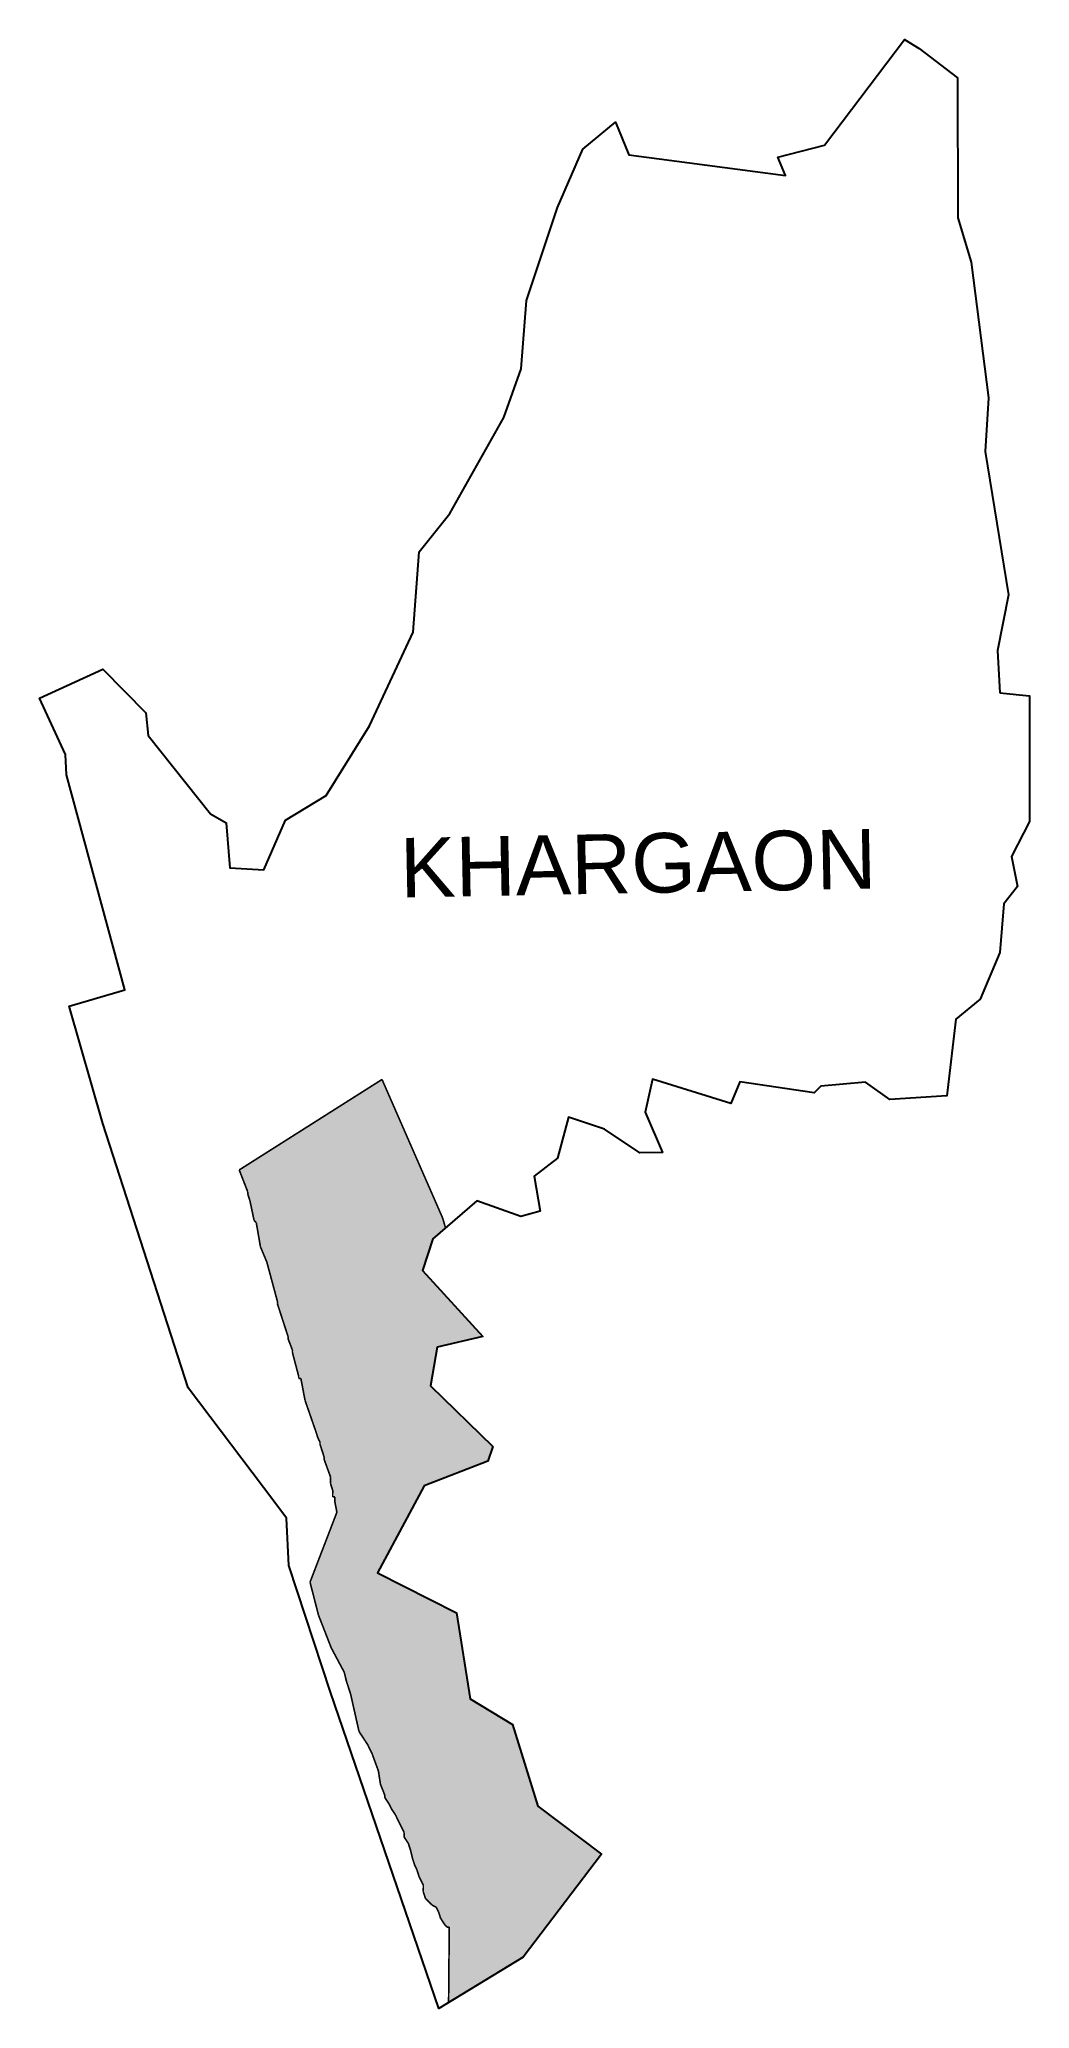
# Model space of a CAD drawing. Header units: metres. Extents: x 287585 to 289392, y 1999723 to 2003319.
import ezdxf

# ---------------------------------------------------------------- set-up
doc = ezdxf.new("R2010")
doc.units = ezdxf.units.M
doc.header["$MEASUREMENT"] = 0
for name, color, linetype in [('MANGROOVES', 112, 'Continuous'), ('village', 3, 'Continuous'), ('VILLAGE NAME', 250, 'Continuous')]:
    doc.layers.add(name, color=color, linetype=linetype)
doc.styles.get("Standard").update_dxf_attribs({"font": 'simplex.shx'})

msp = doc.modelspace()

# ---------------------------------------------------------------- hatches: boundary and pattern name
at = {"layer": 'MANGROOVES'}
h = msp.add_hatch(dxfattribs=at)
h.set_pattern_fill('GRASS', color=256, scale=30)
h.paths.add_polyline_path([(288302.5, 2001129.2), (288325.8, 2001149.3), (288320.5, 2001167.2), (288210, 2001419.9), (287949.4, 2001254.7), (287965, 2001214.6), (287965, 2001210.6), (287968.9, 2001198.6), (287976.5, 2001162.6), (287980.5, 2001158.5), (287988.1, 2001114.5), (287999.8, 2001086.4), (288019.2, 2001014.3), (288019.1, 2001010.3), (288038.6, 2000950.2), (288038.6, 2000946.2), (288046.4, 2000926.1), (288046.3, 2000922.1), (288057.9, 2000878), (288057.9, 2000874), (288061.9, 2000874), (288069.5, 2000834), (288089, 2000777.8), (288092.9, 2000765.8), (288096.8, 2000757.8), (288096.8, 2000753.8), (288104.6, 2000729.7), (288104.5, 2000725.7), (288116.2, 2000693.7), (288116.1, 2000681.7), (288120, 2000669.6), (288119.9, 2000657.6), (288123.9, 2000657.6), (288123.8, 2000649.6), (288127.6, 2000629.6), (288078.6, 2000502.1), (288094, 2000442), (288117.4, 2000381.9), (288141, 2000337.7), (288144.9, 2000321.7), (288152.7, 2000297.6), (288168, 2000229.5), (288183.8, 2000205.4), (288191.7, 2000189.3), (288203.4, 2000157.3), (288207.1, 2000133.2), (288215, 2000113.2), (288214.9, 2000109.2), (288222.8, 2000097.1), (288226.7, 2000089.1), (288234.6, 2000077), (288246.4, 2000053), (288250.3, 2000044.9), (288250.2, 2000036.9), (288258.1, 2000024.9), (288262, 2000012.8), (288265.9, 1999996.8), (288269.8, 1999984.8), (288273.7, 1999976.8), (288277.6, 1999964.7), (288285.4, 1999948.7), (288285.3, 1999936.7), (288289.2, 1999924.7), (288293.2, 1999920.6), (288301.1, 1999912.6), (288309, 1999908.5), (288313, 1999900.5), (288316.9, 1999888.4), (288324.7, 1999876.4), (288328.7, 1999872.4), (288332.7, 1999872.3), (288331.5, 1999734.4), (288467.6, 1999817.3), (288610.3, 2000005.7), (288494.5, 2000093.2), (288448.2, 2000242.5), (288370.9, 2000289.3), (288346.2, 2000446), (288202, 2000519.3), (288286.9, 2000677.9), (288403, 2000722.8), (288412, 2000749.9), (288298.3, 2000860.8), (288310.9, 2000931), (288394, 2000950.3), (288283.6, 2001070.8)])

# ---------------------------------------------------------------- linework, layer by layer
at = {"color": 3, "flags": 128}
msp.add_lwpolyline([(287634, 2001975.8), (287632.3, 2002013.4)], dxfattribs=at)
at = {"layer": 'MANGROOVES', "const_width": 2.98}
for points in [[(288210, 2001419.9), (287949.4, 2001254.7)], [(288320.5, 2001167.2), (288210, 2001419.9)], [(287949.4, 2001254.7), (287965, 2001214.6)], [(287965, 2001214.6), (287965, 2001210.6)], [(287965, 2001210.6), (287968.9, 2001198.6)], [(287968.9, 2001198.6), (287976.5, 2001162.6)], [(287976.5, 2001162.6), (287980.5, 2001158.5)], [(287980.5, 2001158.5), (287988.1, 2001114.5)], [(288325.8, 2001149.3), (288320.5, 2001167.2)], [(287988.1, 2001114.5), (287999.8, 2001086.4)], [(287999.8, 2001086.4), (288019.2, 2001014.3)], [(288019.2, 2001014.3), (288019.1, 2001010.3)], [(288019.1, 2001010.3), (288038.6, 2000950.2)], [(288038.6, 2000950.2), (288038.6, 2000946.2)], [(288038.6, 2000946.2), (288046.4, 2000926.1)], [(288046.4, 2000926.1), (288046.3, 2000922.1)], [(288046.3, 2000922.1), (288057.9, 2000878)], [(288057.9, 2000878), (288057.9, 2000874)], [(288057.9, 2000874), (288061.9, 2000874)], [(288061.9, 2000874), (288069.5, 2000834)], [(288069.5, 2000834), (288089, 2000777.8)], [(288089, 2000777.8), (288092.9, 2000765.8)], [(288092.9, 2000765.8), (288096.8, 2000757.8)], [(288096.8, 2000757.8), (288096.8, 2000753.8)], [(288096.8, 2000753.8), (288104.6, 2000729.7)], [(288104.6, 2000729.7), (288104.5, 2000725.7)], [(288104.5, 2000725.7), (288116.2, 2000693.7)], [(288116.2, 2000693.7), (288116.1, 2000681.7)], [(288116.1, 2000681.7), (288120, 2000669.6)], [(288120, 2000669.6), (288119.9, 2000657.6)], [(288119.9, 2000657.6), (288123.9, 2000657.6)], [(288123.9, 2000657.6), (288123.8, 2000649.6)], [(288127.6, 2000629.6), (288078.6, 2000502.1)], [(288123.8, 2000649.6), (288127.6, 2000629.6)], [(288078.6, 2000502.1), (288094, 2000442)], [(288094, 2000442), (288117.4, 2000381.9)], [(288117.4, 2000381.9), (288141, 2000337.7)], [(288141, 2000337.7), (288144.9, 2000321.7)], [(288144.9, 2000321.7), (288152.7, 2000297.6)], [(288152.7, 2000297.6), (288168, 2000229.5)], [(288168, 2000229.5), (288183.8, 2000205.4)], [(288183.8, 2000205.4), (288191.7, 2000189.3)], [(288191.7, 2000189.3), (288203.4, 2000157.3)], [(288203.4, 2000157.3), (288207.1, 2000133.2)], [(288207.1, 2000133.2), (288215, 2000113.2)], [(288215, 2000113.2), (288214.9, 2000109.2)], [(288214.9, 2000109.2), (288222.8, 2000097.1)], [(288222.8, 2000097.1), (288226.7, 2000089.1)], [(288226.7, 2000089.1), (288234.6, 2000077)], [(288234.6, 2000077), (288246.4, 2000053)], [(288246.4, 2000053), (288250.3, 2000044.9)], [(288250.3, 2000044.9), (288250.2, 2000036.9)], [(288250.2, 2000036.9), (288258.1, 2000024.9)], [(288258.1, 2000024.9), (288262, 2000012.8)], [(288262, 2000012.8), (288265.9, 1999996.8)], [(288265.9, 1999996.8), (288269.8, 1999984.8)], [(288269.8, 1999984.8), (288273.7, 1999976.8)], [(288273.7, 1999976.8), (288277.6, 1999964.7)], [(288277.6, 1999964.7), (288285.4, 1999948.7)], [(288285.4, 1999948.7), (288285.3, 1999936.7)], [(288285.3, 1999936.7), (288289.2, 1999924.7)], [(288289.2, 1999924.7), (288293.2, 1999920.6)], [(288293.2, 1999920.6), (288301.1, 1999912.6)], [(288301.1, 1999912.6), (288309, 1999908.5)], [(288309, 1999908.5), (288313, 1999900.5)], [(288313, 1999900.5), (288316.9, 1999888.4)], [(288316.9, 1999888.4), (288324.7, 1999876.4)], [(288324.7, 1999876.4), (288328.7, 1999872.4)], [(288328.7, 1999872.4), (288332.7, 1999872.3)], [(288332.7, 1999872.3), (288331.5, 1999734.4)]]:
    msp.add_lwpolyline(points, dxfattribs=at)
at = {"layer": 'village', "color": 3}
for points in [[(287632.3, 2002013.4, 0), (287584.7, 2002116.2, 0), (287700.3, 2002168.9, 0), (287778.9, 2002089, 0), (287783.3, 2002047.8, 0), (287896.9, 2001904.7, 0), (287925.7, 2001888.7, 0), (287932.1, 2001806.4, 0), (287994.4, 2001802.9, 0), (288033.8, 2001893.5, 0), (288108, 2001938.1, 0), (288187.4, 2002065.8, 0), (288266.7, 2002236.6, 0), (288278, 2002383.2, 0), (288333.5, 2002453.5, 0), (288432.1, 2002628.8, 0), (288464.2, 2002717.4, 0), (288473.7, 2002842.2, 0), (288530.1, 2003011.8, 0), (288576.7, 2003118.2, 0), (288636.1, 2003167.5, 0), (288660.7, 2003108.3, 0), (288946.4, 2003070.1, 0), (288932.6, 2003103.9, 0), (289017.8, 2003125.5, 0), (289163.7, 2003318.9, 0), (289190.2, 2003302.3, 0), (289260.3, 2003248.4, 0), (289260.7, 2002993, 0), (289285, 2002912, 0), (289316.7, 2002664.5, 0), (289310.7, 2002566.6, 0), (289353.4, 2002304.5, 0), (289333.4, 2002203.3, 0), (289337.2, 2002125.6, 0)], [(289337.2, 2002125.6, 0), (289391.8, 2002120.1, 0), (289391.6, 2001890.9, 0), (289358.7, 2001827.1, 0), (289369.6, 2001772.3, 0), (289344.5, 2001740.8, 0), (289337.2, 2001651.5, 0), (289301.8, 2001566.7, 0), (289257.2, 2001529.8, 0), (289240.9, 2001390.1, 0), (289136.6, 2001383.2, 0), (289092.4, 2001414.8, 0), (289010.9, 2001407.9, 0), (288998.5, 2001395.3, 0), (288863.2, 2001415.3, 0), (288846.4, 2001376.1, 0), (288703.9, 2001420.6, 0), (288690.2, 2001360.4, 0), (288722, 2001286.3, 0), (288680.3, 2001285.9, 0), (288615.8, 2001328.9, 0), (288550.4, 2001351, 0), (288530.1, 2001276.1, 0), (288487.6, 2001243.1, 0), (288498.5, 2001179.3, 0), (288463.6, 2001169.6, 0), (288382.8, 2001198.5, 0), (288302.5, 2001129.2, 0), (288283.6, 2001070.8, 0), (288394, 2000950.3, 0), (288310.9, 2000931, 0), (288298.3, 2000860.8, 0), (288412, 2000749.9, 0), (288403, 2000722.8, 0), (288286.9, 2000677.9, 0), (288202, 2000519.3, 0), (288346.2, 2000446, 0), (288370.9, 2000289.3, 0), (288448.2, 2000242.5, 0), (288494.5, 2000093.2, 0), (288610.3, 2000005.7, 0), (288467.6, 1999817.3, 0), (288313.6, 1999723.5, 0), (288115.9, 2000301, 0), (288039.8, 2000532.8, 0), (288035.9, 2000618.9, 0), (288012.4, 2000650.1, 0), (287856.3, 2000856.8, 0), (287700.6, 2001339.2, 0), (287639, 2001553.8, 0), (287740.7, 2001583.6, 0), (287634, 2001975.8, 0)]]:
    msp.add_polyline3d(points, dxfattribs=at)

# ---------------------------------------------------------------- texts
at = {"layer": 'VILLAGE NAME', "insert": (288241.7, 2001860.6), "char_height": 108.748, "attachment_point": 1, "rotation": 1.1028}
msp.add_mtext_dynamic_manual_height_columns('{\\fArial|b0|i0|c0|p34;KHARGAON}', width=726.929, gutter_width=543.7, heights=[0], dxfattribs=at)

doc.saveas('drawing.dxf')
